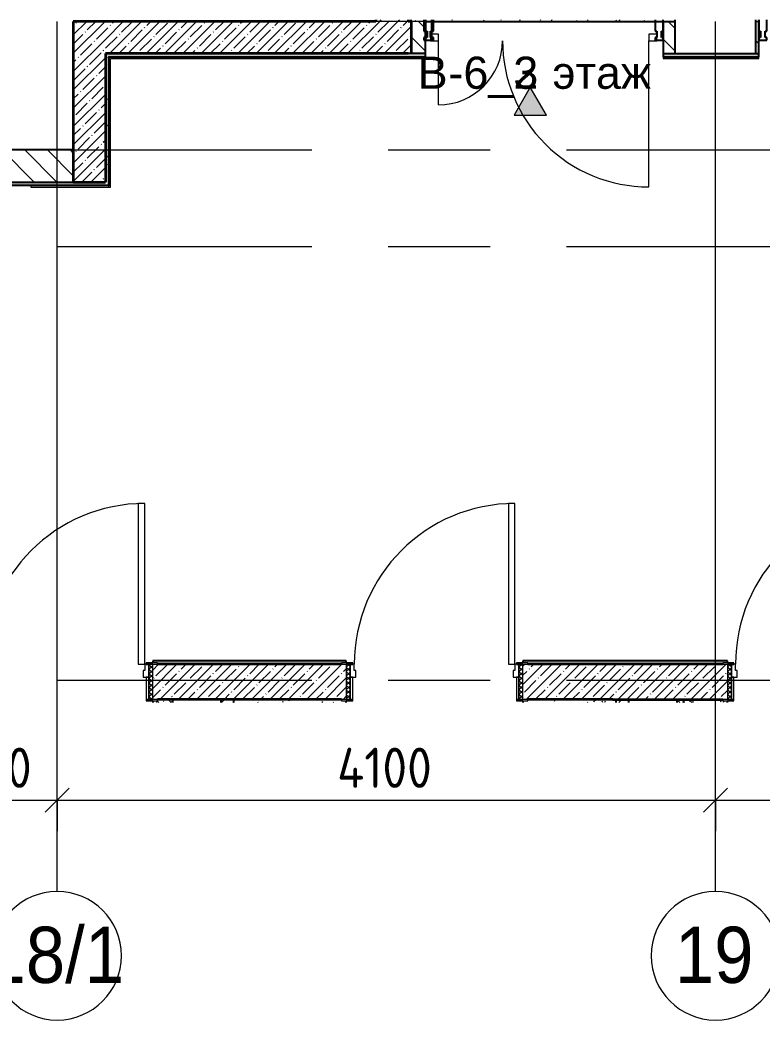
# Model space of a CAD drawing. Header units: millimetres. Extents: x 36646 to 169412, y -1987 to 12080.
# Drawn here: x 66228 to 70850, y 5686 to 11909 of the extents above; entities that cross this region are included whole.
import ezdxf

# ---------------------------------------------------------------- set-up
doc = ezdxf.new("R2010")
doc.units = ezdxf.units.MM
doc.linetypes.add('Осевая', pattern=[3175, 635, -476.25, 1587.5, -476.25])
for name, color, linetype, lineweight in [('A-ANNO-DIMS', 7, 'Continuous', 9), ('A-ANNO-DIMS-100', 7, 'Continuous', 9), ('A-DOOR', 7, 'Continuous', 9), ('A-DOOR-1', 7, 'Continuous', 13), ('A-DOOR-FRAM', 7, 'Continuous', 13), ('A-DOOR-FRAM-1', 7, 'Continuous', 9), ('A-GLAZ-CWMG', 7, 'Continuous', 9), ('A-GLAZ-CWMG-1', 7, 'Continuous', 25), ('A-WALL', 7, 'Continuous', 9), ('G-ANNO-SYMB', 7, 'Continuous', 9), ('I-WALL', 7, 'Continuous', 9), ('Оси', 7, 'Continuous', 9), ('Оси-1', 7, 'Continuous', 20), ('Оси-2', 7, 'Осевая', 9)]:
    doc.layers.add(name, color=color, linetype=linetype, lineweight=lineweight)
for name, color, linetype, lineweight, true_color in [('A-WALL-1', 7, 'Continuous', 25, 0x3c3c3c), ('A-WALL-2', 7, 'Continuous', 35, 0x3c3c3c), ('A-WALL-FNSH-1', 7, 'Continuous', 13, 0x3c3c3c)]:
    doc.layers.add(name, color=color, linetype=linetype, lineweight=lineweight, true_color=true_color)
doc.styles.add('Arial', font='arial.ttf', dxfattribs={"width": 0.9, "height": 350})
doc.styles.add('Arial_1', font='arial.ttf', dxfattribs={"height": 200})
doc.styles.add('ISOCPEUR', font='isocpeur.ttf', dxfattribs={"width": 0.9, "height": 250})
doc.dimstyles.new('ISO-2_5_0_9К_БОЛЬШОЙ', dxfattribs={"dimscale": 304.8, "dimtxt": 248.995294, "dimasz": 0.492126, "dimexe": 0.393701, "dimexo": 0.984252, "dimgap": 0, "dimtad": 1, "dimdec": 0, "dimrnd": 10, "dimzin": 0, "dimdsep": 46, "dimtxsty": 'ISOCPEUR', "dimblk1": 'OBLIQUE', "dimblk2": 'OBLIQUE', "dimsah": 1, "dimcen": 0.09, "dimdle": 0.393701, "dimazin": 0, "dimtfac": 1, "dimtdec": 4, "dimtix": 1, "dimtmove": 0, "dimatfit": 3, "dimfxl": 1, "dimtvp": 1, "dimtolj": 1, "dimtzin": 0, "dimarcsym": 2})
pattern_1 = [(45, (0, 0), (-57.02463, 57.02463), []), (45, (57.025, 0), (-57.02463, 57.02463), [100.806, -20.161, 3.353, -16.808])]
pattern_2 = [(135, (0, 0), (-70.71068, -70.71068), [])]
pattern_3 = [(45, (0, 0), (-35.35534, 35.35534), [])]
pattern_4 = [(135, (0, 0), (-75.43415, -75.43415), [106.68, -17.78, 3.556, -17.78]), (135, (0, 75.39), (-75.43415, -75.43415), []), (50, (0, 0), (127.52922, -11.15758), [13.335, -146.685]), (355, (0, 0), (-24.66966, 133.74002), [10.668, -117.348]), (100.451, (10.63, -0.93), (102.85973, 122.58178), [11.333, -124.663]), (46.184, (0, 35.56), (189.75516, -29.43036), [20.002, -220.027]), (96.636, (15.81, 33.1), (166.1822, 173.1996), [17, -186.995]), (351.184, (0, 35.56), (166.18393, 173.1976), [16.002, -176.022]), (21, (17.78, 26.67), (106.13027, -71.58603), [13.335, -146.685]), (326, (17.78, 26.67), (43.26188, 128.93175), [10.668, -117.348]), (71.451, (26.62, 20.7), (149.39198, 57.34505), [11.333, -124.663]), (37.5, (0, 0), (2.162228, 59.188357), [3.353, -112.573, 3.353, -115.773, -117.792]), (37.5, (0, 0), (2.162228, 59.188357), [-235.052, 3.353, -114.44]), (7.5, (0, 0), (46.77386, 70.12615), [3.353, -64.567, 3.353, -109.906, -44.894]), (7.5, (0, 0), (46.77386, 70.12615), [-181.178, 3.353, -41.542]), (327.5, (-39.65, 0), (94.91367, -4.010093), [3.353, -41.097, 3.353, -135.331, -184.023]), (327.5, (-39.65, 0), (94.91367, -4.010093), [-183.134, 3.353, -180.67]), (317.5, (-57.43, 0), (103.69057, 17.79882), [3.353, -54.432, 3.353, -88.748, -130.683]), (317.5, (-57.43, 0), (103.69057, 17.79882), [-149.885, 3.353, -127.33])]
pattern_5 = [(135, (1751.41, 174.685), (-14.14214, -14.14214), []), (225, (1751.41, 174.685), (14.14214, -14.14214), [])]
pattern_6 = [(45, (-371.384, 174.685), (-14.1421, 14.1421), []), (135, (-371.384, 174.685), (-14.1421, -14.1421), [])]
pattern_7 = [(0, (0, 0), (121.92, 30.48), [10.058, -81.382, 10.058, -81.382, -487.68]), (0, (0, 0), (121.92, 30.48), [-182.88, 10.058, -172.822, 10.058, -81.382, -213.36]), (0, (0, 0), (121.92, 30.48), [-457.2, 10.058, -50.902, 10.058, -142.342]), (120, (45.72, 15.24), (-87.356454, 90.345817), [10.058, -81.382, 10.058, -81.382, -487.68]), (120, (45.72, 15.24), (-87.356454, 90.345817), [-182.88, 10.058, -172.822, 10.058, -81.382, -213.36]), (120, (45.72, 15.24), (-87.356454, 90.345817), [-457.2, 10.058, -50.902, 10.058, -142.342]), (240, (60.96, 76.2), (-34.563546, -120.825817), [10.058, -81.382, 10.058, -81.382, -487.68]), (240, (60.96, 76.2), (-34.563546, -120.825817), [-182.88, 10.058, -172.822, 10.058, -81.382, -213.36]), (240, (60.96, 76.2), (-34.563546, -120.825817), [-457.2, 10.058, -50.902, 10.058, -142.342])]

# ---------------------------------------------------------------- blocks, each defined once
blk = doc.blocks.new('110_Дверь_СКБ_1Ст_Внутренняя1 - Д-4_1 1100x2100h_ОО_туалет для мальч_ и дев_-32102845-План разверток пом_ 2_30_ Этаж 2')
at = {"layer": 'A-DOOR'}
h = blk.add_hatch(dxfattribs=at)
h.set_pattern_fill('FP_5', color=256, style=0, pattern_type=2)
h.set_pattern_definition(pattern_5)
h.paths.add_polyline_path([(562.5, -110), (562.5, 110), (537.5, 110), (537.5, -110)])
at = {"layer": 'A-DOOR-FRAM-1'}
h = blk.add_hatch(dxfattribs=at)
h.set_pattern_fill('FP_6', color=256, style=0, pattern_type=2)
h.set_pattern_definition(pattern_6)
h.paths.add_polyline_path([(-512.5, -110), (-512.5, 110), (-537.5, 110), (-537.5, -110)])
at = {"layer": 'A-DOOR'}
blk.add_arc((512.5, 110), 1000, 90, 180, dxfattribs=at)
at = {"layer": 'A-DOOR-1'}
for p, q in [((512.5, 1110), (472.5, 1110)), ((472.5, 1110), (472.5, 110)), ((512.5, 110), (512.5, 1110)), ((472.5, 110), (512.5, 110))]:
    blk.add_line(p, q, dxfattribs=at)
at = {"layer": 'A-DOOR-FRAM'}
for p, q in [((-497.5, 118), (-567.5, 118)), ((-567.5, 118), (-567.5, 110)), ((-567.5, 110), (-497.5, 110)), ((-512.5, 110), (-537.5, 110)), ((-537.5, 110), (-537.5, -110)), ((-487.5, 110), (-512.5, 110)), ((-512.5, 110), (-512.5, 30)), ((-512.5, -110), (-512.5, 110)), ((-497.5, 110), (-512.5, 110)), ((-512.5, 110), (-512.5, 109)), ((-512.5, 109), (-497.5, 109)), ((-497.5, 110), (-497.5, 118)), ((-497.5, 109), (-497.5, 110)), ((-487.5, 70), (-487.5, 110)), ((-477.5, 70), (-487.5, 70)), ((-477.5, 30), (-477.5, 70)), ((512.5, 70), (502.5, 70)), ((502.5, 70), (502.5, 30)), ((512.5, 110), (512.5, 70)), ((537.5, 110), (512.5, 110)), ((592.5, 118), (522.5, 118)), ((522.5, 118), (522.5, 110)), ((537.5, 110), (522.5, 110)), ((522.5, 110), (522.5, 109)), ((522.5, 110), (592.5, 110)), ((522.5, 109), (537.5, 109)), ((537.5, 30), (537.5, 110)), ((562.5, 110), (537.5, 110)), ((537.5, 110), (537.5, -110)), ((537.5, 109), (537.5, 110)), ((562.5, -110), (562.5, 110)), ((592.5, 110), (592.5, 118)), ((-512.5, 30), (-477.5, 30)), ((-497.5, 30), (-512.5, 30)), ((-512.5, 30), (-512.5, -110)), ((-497.5, -110), (-497.5, 30)), ((502.5, 30), (537.5, 30)), ((537.5, 30), (522.5, 30)), ((522.5, 30), (522.5, -110)), ((537.5, -110), (537.5, 30)), ((-497.5, -110), (-567.5, -110)), ((-567.5, -110), (-567.5, -118)), ((-567.5, -118), (-497.5, -118)), ((-537.5, -110), (-512.5, -110)), ((-512.5, -110), (-497.5, -110)), ((-497.5, -118), (-497.5, -110)), ((522.5, -110), (537.5, -110)), ((592.5, -110), (522.5, -110)), ((522.5, -110), (522.5, -118)), ((522.5, -118), (592.5, -118)), ((537.5, -110), (562.5, -110)), ((592.5, -118), (592.5, -110))]:
    blk.add_line(p, q, dxfattribs=at)
blk = doc.blocks.new('110_Дверь_СКБ_1Ст_Внутренняя1 - Д-4 1100x2100h_су мгн-31586709-План разверток пом_ 2_30_ Этаж 2')
at = {"layer": 'A-DOOR'}
h = blk.add_hatch(dxfattribs=at)
h.set_pattern_fill('FP_5', color=256, style=0, pattern_type=2)
h.set_pattern_definition(pattern_5)
h.paths.add_polyline_path([(562.5, -110), (562.5, 110), (537.5, 110), (537.5, -110)])
at = {"layer": 'A-DOOR-FRAM-1'}
h = blk.add_hatch(dxfattribs=at)
h.set_pattern_fill('FP_6', color=256, style=0, pattern_type=2)
h.set_pattern_definition(pattern_6)
h.paths.add_polyline_path([(-512.5, -110), (-512.5, 110), (-537.5, 110), (-537.5, -110)])
at = {"layer": 'A-DOOR'}
blk.add_arc((512.5, 110), 1000, 90, 180, dxfattribs=at)
at = {"layer": 'A-DOOR-1'}
for p, q in [((512.5, 1110), (472.5, 1110)), ((472.5, 1110), (472.5, 110)), ((512.5, 110), (512.5, 1110)), ((472.5, 110), (512.5, 110))]:
    blk.add_line(p, q, dxfattribs=at)
at = {"layer": 'A-DOOR-FRAM'}
for p, q in [((-497.5, 118), (-567.5, 118)), ((-567.5, 118), (-567.5, 110)), ((-567.5, 110), (-497.5, 110)), ((-512.5, 110), (-537.5, 110)), ((-537.5, 110), (-537.5, -110)), ((-487.5, 110), (-512.5, 110)), ((-512.5, 110), (-512.5, 30)), ((-512.5, -110), (-512.5, 110)), ((-497.5, 110), (-512.5, 110)), ((-512.5, 110), (-512.5, 109)), ((-512.5, 109), (-497.5, 109)), ((-497.5, 110), (-497.5, 118)), ((-497.5, 109), (-497.5, 110)), ((-487.5, 70), (-487.5, 110)), ((-477.5, 70), (-487.5, 70)), ((-477.5, 30), (-477.5, 70)), ((512.5, 70), (502.5, 70)), ((502.5, 70), (502.5, 30)), ((512.5, 110), (512.5, 70)), ((537.5, 110), (512.5, 110)), ((592.5, 118), (522.5, 118)), ((522.5, 118), (522.5, 110)), ((537.5, 110), (522.5, 110)), ((522.5, 110), (522.5, 109)), ((522.5, 110), (592.5, 110)), ((522.5, 109), (537.5, 109)), ((537.5, 30), (537.5, 110)), ((562.5, 110), (537.5, 110)), ((537.5, 110), (537.5, -110)), ((537.5, 109), (537.5, 110)), ((562.5, -110), (562.5, 110)), ((592.5, 110), (592.5, 118)), ((-512.5, 30), (-477.5, 30)), ((-497.5, 30), (-512.5, 30)), ((-512.5, 30), (-512.5, -110)), ((-497.5, -110), (-497.5, 30)), ((502.5, 30), (537.5, 30)), ((537.5, 30), (522.5, 30)), ((522.5, 30), (522.5, -110)), ((537.5, -110), (537.5, 30)), ((-497.5, -110), (-567.5, -110)), ((-567.5, -110), (-567.5, -118)), ((-567.5, -118), (-497.5, -118)), ((-537.5, -110), (-512.5, -110)), ((-512.5, -110), (-497.5, -110)), ((-497.5, -118), (-497.5, -110)), ((522.5, -110), (537.5, -110)), ((592.5, -110), (522.5, -110)), ((522.5, -110), (522.5, -118)), ((522.5, -118), (592.5, -118)), ((537.5, -110), (562.5, -110)), ((592.5, -118), (592.5, -110))]:
    blk.add_line(p, q, dxfattribs=at)
blk = doc.blocks.new('Прямоугольный импост - Импост структурный с накладкой - 160мм Темный-33326475-План разверток пом_ 2_30_ Этаж 2')
at = {"layer": 'A-GLAZ-CWMG-1'}
for p, q in [((-50, 40), (-50, 108.8)), ((0, 108.8), (0, 40)), ((-40, 40), (-50, 40)), ((-50, -17), (-50, 0)), ((-50, 0), (-40, 0)), ((-40, 0), (-40, 40)), ((-10, 40), (-10, 0)), ((0, 40), (-10, 40)), ((-10, 0), (0, 0)), ((0, 0), (0, -17)), ((0, -17), (-50, -17))]:
    blk.add_line(p, q, dxfattribs=at)
blk = doc.blocks.new('Дверь_Витражная_остекление_ - ВВ-6 остекление-32274838-План разверток пом_ 2_30_ Этаж 2')
at = {"layer": 'A-DOOR'}
for p, q in [((-655, 930), (-655, 20)), ((655, 420), (655, 20))]:
    blk.add_line(p, q, dxfattribs=at)
for centre, radius, start, end in [((-655, 20), 910, 360, 90), ((655, 20), 400, 90, 180)]:
    blk.add_arc(centre, radius, start, end, dxfattribs=at)
at = {"layer": 'A-DOOR-1'}
for p, q in [((-655, 20), (-705, 20)), ((-705, 20), (-705, -20)), ((-655, -20), (-655, 20)), ((705, 20), (655, 20)), ((655, 20), (655, -20)), ((705, -20), (705, 20)), ((-705, -20), (-655, -20)), ((655, -20), (705, -20))]:
    blk.add_line(p, q, dxfattribs=at)
blk = doc.blocks.new('Прямоугольный импост - Импост структурный с накладкой - 160мм Темный-33326241-План разверток пом_ 2_30_ Этаж 2')
at = {"layer": 'A-GLAZ-CWMG-1'}
for p, q in [((-25, 40), (-25, 108.8)), ((25, 108.8), (25, 40)), ((-15, 40), (-25, 40)), ((-25, -17), (-25, 0)), ((-25, 0), (-15, 0)), ((-15, 0), (-15, 40)), ((15, 40), (15, 0)), ((25, 40), (15, 40)), ((15, 0), (25, 0)), ((25, 0), (25, -17)), ((25, -17), (-25, -17))]:
    blk.add_line(p, q, dxfattribs=at)
blk = doc.blocks.new('Прямоугольный импост - Импост структурный с накладкой - 160мм Темный-33326242-План разверток пом_ 2_30_ Этаж 2')
at = {"layer": 'A-GLAZ-CWMG-1'}
for p, q in [((-50, 108.8), (-50, 40)), ((0, 40), (0, 108.8)), ((-50, 40), (-40, 40)), ((-40, 0), (-50, 0)), ((-50, 0), (-50, -17)), ((-40, 40), (-40, 0)), ((-10, 0), (-10, 40)), ((-10, 40), (0, 40)), ((0, 0), (-10, 0)), ((0, -17), (0, 0)), ((-50, -17), (0, -17))]:
    blk.add_line(p, q, dxfattribs=at)
blk = doc.blocks.new('Прямоугольный импост - Импост структурный с накладкой - 160мм Темный-33326237-План разверток пом_ 2_30_ Этаж 2')
at = {"layer": 'A-GLAZ-CWMG-1'}
for p, q in [((-50, 40), (-50, 108.8)), ((0, 108.8), (0, 40)), ((-40, 40), (-50, 40)), ((-50, -17), (-50, 0)), ((-50, 0), (-40, 0)), ((-40, 0), (-40, 40)), ((-10, 40), (-10, 0)), ((0, 40), (-10, 40)), ((-10, 0), (0, 0)), ((0, 0), (0, -17)), ((0, -17), (-50, -17))]:
    blk.add_line(p, q, dxfattribs=at)
blk = doc.blocks.new('Ось сетки - D8-29747960-План разверток пом_ 2_30_ Этаж 2')
at = {"layer": 'Оси-1'}
for start, end in [(360, 180), (180, 360)]:
    blk.add_arc((0, 0), 4, start, end, dxfattribs=at)
blk = doc.blocks.new('DIMBLOCK13-План разверток пом_ 2_30_ Этаж 2')
at = {"layer": 'A-ANNO-DIMS-100'}
for p, q in [((65660, 6859.8), (65660, 7173.8)), ((66460, 6859.8), (66460, 7173.8)), ((65660, 7053.8), (66460, 7053.8)), ((65660, 7053.8), (65660, 6859.8)), ((66460, 7053.8), (66460, 6859.8))]:
    blk.add_line(p, q, dxfattribs=at)
at = {"layer": 'A-ANNO-DIMS-100', "lineweight": 20}
for p, q in [((65660, 7053.8), (65735, 7128.8)), ((66460, 7053.8), (66535, 7128.8)), ((65660, 7053.8), (65585, 6978.8)), ((66460, 7053.8), (66385, 6978.8))]:
    blk.add_line(p, q, dxfattribs=at)
at = {"layer": 'A-ANNO-DIMS-100', "color": 0, "insert": (65823, 7380.4), "char_height": 250, "width": 568.858, "attachment_point": 1, "line_spacing_factor": 1.149209, "style": 'ISOCPEUR'}
blk.add_mtext('800', dxfattribs=at)
blk = doc.blocks.new('_Oblique')
at = {"color": 0, "linetype": 'ByBlock', "lineweight": -2}
blk.add_line((-0.5, -0.5), (0.5, 0.5), dxfattribs=at)
blk = doc.blocks.new('DIMBLOCK14-План разверток пом_ 2_30_ Этаж 2')
at = {"layer": 'A-ANNO-DIMS-100'}
for p, q in [((66460, 6859.8), (66460, 7173.8)), ((70560, 6859.8), (70560, 7173.8)), ((66460, 7053.8), (70560, 7053.8)), ((66460, 7053.8), (66460, 6859.8)), ((70560, 7053.8), (70560, 6859.8))]:
    blk.add_line(p, q, dxfattribs=at)
at = {"layer": 'A-ANNO-DIMS-100', "lineweight": 20}
for p, q in [((66460, 7053.8), (66535, 7128.8)), ((70560, 7053.8), (70635, 7128.8)), ((66460, 7053.8), (66385, 6978.8)), ((70560, 7053.8), (70485, 6978.8))]:
    blk.add_line(p, q, dxfattribs=at)
at = {"layer": 'A-ANNO-DIMS-100', "color": 0, "insert": (68203.5, 7380.4), "char_height": 250, "width": 735.494, "attachment_point": 1, "line_spacing_factor": 1.149209, "style": 'ISOCPEUR'}
blk.add_mtext('4100', dxfattribs=at)
blk = doc.blocks.new('DIMBLOCK15-План разверток пом_ 2_30_ Этаж 2')
at = {"layer": 'A-ANNO-DIMS-100'}
for p, q in [((70560, 6859.8), (70560, 7173.8)), ((71960, 6859.8), (71960, 7173.8)), ((70560, 7053.8), (71960, 7053.8)), ((70560, 7053.8), (70560, 6859.8)), ((71960, 7053.8), (71960, 6859.8))]:
    blk.add_line(p, q, dxfattribs=at)
at = {"layer": 'A-ANNO-DIMS-100', "lineweight": 20}
for p, q in [((70560, 7053.8), (70635, 7128.8)), ((71960, 7053.8), (72035, 7128.8)), ((70560, 7053.8), (70485, 6978.8)), ((71960, 7053.8), (71885, 6978.8))]:
    blk.add_line(p, q, dxfattribs=at)
at = {"layer": 'A-ANNO-DIMS-100', "color": 0, "insert": (70953.5, 7380.4), "char_height": 250, "width": 735.494, "attachment_point": 1, "line_spacing_factor": 1.149209, "style": 'ISOCPEUR'}
blk.add_mtext('1400', dxfattribs=at)
blk = doc.blocks.new('Фасад - Марка фасада_Указатель-25386507-План разверток пом_ 2_30_ Этаж 2')
at = {"layer": 'G-ANNO-SYMB'}
blk.add_hatch(color=256, dxfattribs=at).paths.add_polyline_path([(-1, 0), (0, 1.732), (1, 0), (0, 0)])
for p, q in [((0, 1.732), (-1, 0)), ((1, 0), (0, 1.732)), ((-1, 0), (0, 0)), ((0, 0), (1, 0))]:
    blk.add_line(p, q, dxfattribs=at)

msp = doc.modelspace()

# ---------------------------------------------------------------- hatches: boundary and pattern name
at = {"layer": 'I-WALL'}
h = msp.add_hatch(dxfattribs=at)
h.set_pattern_fill('FP_3', color=256, style=0, pattern_type=2)
h.set_pattern_definition(pattern_1)
h.paths.add_polyline_path([(66760, 10900), (66760, 11899.9998), (66560, 11899.9998), (66560, 10900)])
h = msp.add_hatch(dxfattribs=at)
h.set_pattern_fill('FP_3', color=256, style=0, pattern_type=2)
h.set_pattern_definition(pattern_1)
h.paths.add_polyline_path([(68665, 11699.9998), (68665, 11899.9998), (66760, 11899.9998), (66760, 11699.9998), (68645, 11699.9998)])
h = msp.add_hatch(dxfattribs=at)
h.set_pattern_fill('FP_3', color=256, style=0, pattern_type=2)
h.set_pattern_definition(pattern_1)
h.paths.add_polyline_path([(68645, 11899.9998), (68645, 11908.7619), (68445, 11908.7619), (68445, 11899.9998)])
h = msp.add_hatch(dxfattribs=at)
h.set_pattern_fill('FP_11', color=256, style=0, pattern_type=2)
h.set_pattern_definition(pattern_7)
h.paths.add_polyline_path([(68645, 11899.9998), (68665, 11899.9998), (68665, 11908.7619), (68645, 11908.7619)])
h = msp.add_hatch(dxfattribs=at)
h.set_pattern_fill('FP_11', color=256, style=0, pattern_type=2)
h.set_pattern_definition(pattern_7)
h.paths.add_polyline_path([(70310, 11899.9998), (70310, 11908.7619), (68645, 11908.7619), (68645, 11899.9998), (69915.8562, 11899.9998)])
h = msp.add_hatch(dxfattribs=at)
h.set_pattern_fill('FP_2', color=256, style=0, pattern_type=2)
h.set_pattern_definition(pattern_2)
h.paths.add_polyline_path([(73740, 11699.9998), (75480, 11699.9998), (75480, 11899.9998), (73520, 11899.9998), (73520, 11699.9998), (73540, 11699.9998)])
h.paths.add_polyline_path([(70830, 11699.9998), (70830, 11899.9998), (70810, 11899.9998), (70810, 11699.9998)])
h.paths.add_polyline_path([(68752.6267, 11699.9998), (68754, 11699.9998), (68754, 11899.9998), (68665, 11899.9998), (68665, 11699.9998)])
h.paths.add_polyline_path([(70234, 11699.9998), (70310, 11699.9998), (70310, 11899.9998), (70234, 11899.9998)])
h = msp.add_hatch(dxfattribs=at)
h.set_pattern_fill('FP_11', color=256, style=0, pattern_type=2)
h.set_pattern_definition(pattern_7)
h.paths.add_polyline_path([(70830, 11899.9998), (70830, 11908.7619), (70810, 11908.7619), (70810, 11899.9998)])
h = msp.add_hatch(dxfattribs=at)
h.set_pattern_fill('FP_11', color=256, style=0, pattern_type=2)
h.set_pattern_definition(pattern_7)
h.paths.add_polyline_path([(70830, 11679.9998), (70830, 11699.9998), (70234, 11699.9998), (70234, 11679.9998)])
h.paths.add_polyline_path([(66780, 11679.9998), (68754, 11679.9998), (68754, 11699.9998), (66760, 11699.9998), (66760, 11679.9998)])
h = msp.add_hatch(dxfattribs=at)
h.set_pattern_fill('FP_11', color=256, style=0, pattern_type=2)
h.set_pattern_definition(pattern_7)
h.paths.add_polyline_path([(66760, 10880), (66780, 10880), (66780, 11679.9998), (66760, 11679.9998), (66760, 10900)])
h = msp.add_hatch(dxfattribs=at)
h.set_pattern_fill('FP_2', color=256, style=0, pattern_type=2)
h.set_pattern_definition(pattern_2)
h.paths.add_polyline_path([(66426.1676, 10900), (66560, 10900), (66560, 11100), (62160, 11100), (62160, 10900), (64099.7086, 10900)])
h = msp.add_hatch(dxfattribs=at)
h.set_pattern_fill('FP_11', color=256, style=0, pattern_type=2)
h.set_pattern_definition(pattern_7)
h.paths.add_polyline_path([(66760, 10880), (66760, 10900), (61940, 10900), (61940, 10880), (66426.1676, 10880)])
h = msp.add_hatch(dxfattribs=at)
h.set_pattern_fill('FP_11', color=256, style=0, pattern_type=2)
h.set_pattern_definition(pattern_7)
h.paths.add_polyline_path([(73760, 7900), (74750, 7900), (74750, 7920), (73705, 7920), (73705, 7908), (73760, 7908), (73760, 7901.0742)])
h.paths.add_polyline_path([(71765, 7900), (72250, 7900), (72250, 7908), (72305, 7908), (72305, 7920), (71735, 7920), (71735, 7908), (71765, 7908), (71765, 7901.7391)])
h.paths.add_polyline_path([(70605, 7900), (70605, 7908), (70635, 7908), (70635, 7920), (69360.4805, 7920), (69360.4805, 7908), (69390.4805, 7908), (69390.4805, 7900)])
h.paths.add_polyline_path([(68230.4805, 7900), (68230.4805, 7908), (68260.4805, 7908), (68260.4805, 7920), (67055, 7920), (67055, 7908), (67085, 7908), (67085, 7900)])
h.paths.add_polyline_path([(65925, 7900), (65925, 7908), (65955, 7908), (65955, 7920), (59931, 7920), (59931, 7900), (64110, 7900)])
h.paths.add_polyline_path([(57120.3315, 7900), (57431, 7900), (57431, 7920), (50930, 7920), (50930, 7900), (55110, 7900)])
h.paths.add_polyline_path([(48430, 7900), (48430, 7920), (42060.9999, 7920), (42060.9999, 7900), (47814.4954, 7900)])
h.paths.add_polyline_path([(39560.9999, 7900), (39560.9999, 7920), (38739.9999, 7920), (38739.9999, 7900), (39090.2741, 7900)])
h = msp.add_hatch(dxfattribs=at)
h.set_pattern_fill('FP_3', color=256, style=0, pattern_type=2)
h.set_pattern_definition(pattern_1)
h.paths.add_polyline_path([(71765, 7680), (71860, 7680), (71860, 7900), (71735, 7900), (71735, 7680)])
h.paths.add_polyline_path([(69940, 7680), (70635, 7680), (70635, 7900), (69360.4805, 7900), (69360.4805, 7680), (69920, 7680)])
h.paths.add_polyline_path([(68260.4805, 7680), (68260.4805, 7900), (67055, 7900), (67055, 7680), (68230.4805, 7680)])
h.paths.add_polyline_path([(65955, 7680), (65955, 7900), (65910, 7900), (65910, 7680), (65925, 7680)])
h = msp.add_hatch(dxfattribs=at)
h.set_pattern_fill('FP_11', color=256, style=0, pattern_type=2)
h.set_pattern_definition(pattern_7)
h.paths.add_polyline_path([(65925, 7661.5843), (65955, 7661.5843), (65955, 7672), (65925, 7672), (65925, 7680), (65910, 7680), (65910, 7661.5843)])
h.paths.add_polyline_path([(67059.6039, 7661.5843), (67080, 7661.5843), (67080, 7672), (67055, 7672), (67055, 7661.5843)])
h = msp.add_hatch(dxfattribs=at)
h.set_pattern_fill('FP_4', color=256, style=0, pattern_type=2)
h.set_pattern_definition(pattern_4)
h.paths.add_polyline_path([(67180, 7661.5843), (67180, 7680), (67085, 7680), (67085, 7672), (67080, 7672), (67080, 7661.5843), (67087.9216, 7661.5843)])
h = msp.add_hatch(dxfattribs=at)
h.set_pattern_fill('FP_1', color=256, style=0, pattern_type=2)
h.set_pattern_definition(pattern_3)
h.paths.add_polyline_path([(67560, 7661.5843), (67560, 7680), (67480, 7680), (67480, 7661.5843)])
h = msp.add_hatch(dxfattribs=at)
h.set_pattern_fill('FP_11', color=256, style=0, pattern_type=2)
h.set_pattern_definition(pattern_7)
h.paths.add_polyline_path([(67580, 7661.5843), (67580, 7680), (67560, 7680), (67560.1629, 7661.5843), (67578.4157, 7661.5843)])
h = msp.add_hatch(dxfattribs=at)
h.set_pattern_fill('FP_11', color=256, style=0, pattern_type=2)
h.set_pattern_definition(pattern_7)
h.paths.add_polyline_path([(69920, 7661.5843), (69920, 7680), (69390.4805, 7678.9062), (69390.4805, 7672), (69360.4805, 7672), (69360.4805, 7661.5843), (69909.8714, 7661.5843)])
h.paths.add_polyline_path([(67644.0338, 7661.5843), (68260.4805, 7661.5843), (68260.4805, 7672), (68230.4805, 7672), (68230.4805, 7680), (67580, 7680), (67580, 7661.5843), (67590.1286, 7661.5843)])
h = msp.add_hatch(dxfattribs=at)
h.set_pattern_fill('FP_11', color=256, style=0, pattern_type=2)
h.set_pattern_definition(pattern_7)
h.paths.add_polyline_path([(69921.5843, 7661.5843), (69940, 7661.5843), (69940, 7680), (69920, 7680), (69920, 7661.5843)])
h = msp.add_hatch(dxfattribs=at)
h.set_pattern_fill('FP_1', color=256, style=0, pattern_type=2)
h.set_pattern_definition(pattern_3)
h.paths.add_polyline_path([(70020, 7661.5843), (70020, 7680), (69940, 7680), (69940, 7661.5843)])
h = msp.add_hatch(dxfattribs=at)
h.set_pattern_fill('FP_4', color=256, style=0, pattern_type=2)
h.set_pattern_definition(pattern_4)
h.paths.add_polyline_path([(70420, 7661.5843), (70420, 7680), (70320, 7680), (70320, 7661.5843), (70412.0784, 7661.5843)])
h = msp.add_hatch(dxfattribs=at)
h.set_pattern_fill('FP_11', color=256, style=0, pattern_type=2)
h.set_pattern_definition(pattern_7)
h.paths.add_polyline_path([(71860, 7661.5843), (71860, 7680), (71765, 7680), (71765, 7672), (71735, 7672), (71735, 7661.5843), (71858.4157, 7661.5843)])
h.paths.add_polyline_path([(70455.4472, 7661.5843), (70635, 7661.5843), (70635, 7672), (70605, 7672), (70605, 7680), (70420, 7680), (70420, 7661.5843), (70438.4157, 7661.5843)])

# ---------------------------------------------------------------- linework, layer by layer
at = {"layer": 'A-WALL'}
for p, q in [((68645, 11899.9998), (68445, 11899.9998)), ((68754, 11899.9998), (68665, 11899.9998)), ((70810, 11899.9998), (70830, 11899.9998)), ((66296, 10879), (66296, 10879.5)), ((66780, 10868.5), (66791, 10868.5)), ((66791, 10868.5), (66791, 10879.5)), ((67080, 7661.5843), (67080, 7672)), ((70420, 7680), (70420, 7661.5843))]:
    msp.add_line(p, q, dxfattribs=at)
at = {"layer": 'A-WALL-1'}
for p, q in [((68665, 11899.9998), (68665, 11908.7619)), ((68754, 11679.9998), (68754, 11899.9998)), ((68754, 11899.9998), (70310, 11899.9998)), ((70234, 11899.9998), (70234, 11679.9998)), ((70310, 11699.9998), (70310, 11908.7619)), ((70810, 11908.7619), (70810, 11699.9998)), ((70830, 11679.9998), (70830, 11908.7619)), ((68754, 11699.9998), (68645, 11699.9998)), ((70234, 11699.9998), (70830, 11699.9998)), ((66780, 11679.9998), (68754, 11679.9998)), ((66780, 11679.9998), (66780, 10880)), ((70234, 11679.9998), (70830, 11679.9998)), ((66560, 11100), (64460, 11100)), ((62160, 10900), (66560, 10900)), ((61940, 10880), (66780, 10880)), ((68260.4805, 7920), (67055, 7920)), ((67055, 7920), (67055, 7908)), ((68260.4805, 7908), (68260.4805, 7920)), ((70635, 7920), (69360.4805, 7920)), ((69360.4805, 7920), (69360.4805, 7908)), ((70635, 7908), (70635, 7920)), ((67055, 7672), (67055, 7661.5843)), ((67180, 7661.5843), (67180, 7680)), ((67480, 7680), (67480, 7661.5843)), ((67560, 7661.5843), (67560, 7680)), ((68260.4805, 7661.5843), (68260.4805, 7672)), ((69360.4805, 7672), (69360.4805, 7661.5843)), ((69940, 7680), (69940, 7661.5843)), ((70020, 7661.5843), (70020, 7680)), ((70320, 7680), (70320, 7661.5843)), ((70635, 7661.5843), (70635, 7672))]:
    msp.add_line(p, q, dxfattribs=at)
at = {"layer": 'A-WALL-2'}
for p, q in [((66560, 11899.9998), (66560, 10900)), ((68445, 11899.9998), (66560, 11899.9998)), ((68445, 11908.7619), (68445, 11899.9998)), ((68645, 11908.7619), (68645, 11899.9998)), ((68665, 11899.9998), (68645, 11899.9998)), ((68665, 11899.9998), (68665, 11699.9998)), ((68645, 11699.9998), (66760, 11699.9998)), ((66760, 11699.9998), (66760, 10900)), ((66560, 10900), (66760, 10900)), ((68230.4805, 7900), (67085, 7900)), ((70605, 7900), (69390.4805, 7900)), ((68230.4805, 7680), (67085, 7680)), ((69920, 7680), (69390.4805, 7680)), ((69920, 7680), (70605, 7680))]:
    msp.add_line(p, q, dxfattribs=at)
at = {"layer": 'A-WALL-FNSH-1'}
for p, q in [((66791, 11668.9998), (68754, 11668.9998)), ((66791, 10879.5), (66791, 11668.9998)), ((68754, 11668.9998), (68754, 11679.9998)), ((70234, 11679.9998), (70234, 11668.9998)), ((70234, 11668.9998), (70830, 11668.9998)), ((70830, 11668.9998), (70830, 11679.9998)), ((61939, 10879), (66296, 10879)), ((66296, 10879.5), (66296, 10880)), ((66791, 10879.5), (66296, 10879.5)), ((66296, 10879), (66296, 10868.5)), ((66296, 10868.5), (66780, 10868.5)), ((66780, 10880), (66780, 10868.5)), ((68260.4805, 7921), (67055, 7921)), ((67055, 7921), (67055, 7920)), ((68260.4805, 7920), (68260.4805, 7921)), ((70635, 7921), (69360.4805, 7921)), ((69360.4805, 7921), (69360.4805, 7920)), ((70635, 7920), (70635, 7921))]:
    msp.add_line(p, q, dxfattribs=at)
at = {"layer": 'Оси'}
for p, q in [((66460, 9399.9998), (66460, 11899.9998)), ((70560, 9399.9998), (70560, 11899.9998)), ((66460, 6485.6965), (66460, 8985.6965)), ((70560, 6485.6965), (70560, 8985.6965))]:
    msp.add_line(p, q, dxfattribs=at)
at = {"layer": 'Оси-2'}
for p, q in [((39946.1423, 11100), (73221, 11100)), ((39946.1423, 10500), (73221, 10500)), ((66460, 8985.6965), (66460, 9399.9998)), ((70560, 8985.6965), (70560, 9399.9998)), ((39946.1423, 7800), (73221, 7800))]:
    msp.add_line(p, q, dxfattribs=at)

# ---------------------------------------------------------------- block references
at = {"layer": 'A-DOOR', "rotation": 180}
msp.add_blockref('Дверь_Витражная_остекление_ - ВВ-6 остекление-32274838-План разверток пом_ 2_30_ Этаж 2', (69489, 11799.9998), dxfattribs=at)
at = {"layer": 'A-DOOR'}
for name, p in [('110_Дверь_СКБ_1Ст_Внутренняя1 - Д-4_1 1100x2100h_ОО_туалет для мальч_ и дев_-32102845-План разверток пом_ 2_30_ Этаж 2', (66492.5, 7790)), ('110_Дверь_СКБ_1Ст_Внутренняя1 - Д-4 1100x2100h_су мгн-31586709-План разверток пом_ 2_30_ Этаж 2', (68797.9805, 7790)), ('110_Дверь_СКБ_1Ст_Внутренняя1 - Д-4_1 1100x2100h_ОО_туалет для мальч_ и дев_-32102845-План разверток пом_ 2_30_ Этаж 2', (71172.5, 7790))]:
    msp.add_blockref(name, p, dxfattribs=at)
at = {"layer": 'A-GLAZ-CWMG', "extrusion": (0, 0, -1)}
for name, p in [('Прямоугольный импост - Импост структурный с накладкой - 160мм Темный-33326241-План разверток пом_ 2_30_ Этаж 2', (-68769, 11799.9998)), ('Прямоугольный импост - Импост структурный с накладкой - 160мм Темный-33326475-План разверток пом_ 2_30_ Этаж 2', (-68754, 11799.9998)), ('Прямоугольный импост - Импост структурный с накладкой - 160мм Темный-33326237-План разверток пом_ 2_30_ Этаж 2', (-70830, 11799.9998))]:
    msp.add_blockref(name, p, dxfattribs=at)
at = {"layer": 'A-GLAZ-CWMG'}
msp.add_blockref('Прямоугольный импост - Импост структурный с накладкой - 160мм Темный-33326242-План разверток пом_ 2_30_ Этаж 2', (70234, 11799.9998), dxfattribs=at)
at = {"layer": 'G-ANNO-SYMB', "xscale": 99.99999999999993, "yscale": 99.99999999999993, "zscale": 99.99999999999993}
msp.add_blockref('Фасад - Марка фасада_Указатель-25386507-План разверток пом_ 2_30_ Этаж 2', (69406.5423, 11316.7716), dxfattribs=at)
msp.add_blockref('Фасад - Марка фасада_Указатель-25386507-План разверток пом_ 2_30_ Этаж 2', (69406.5423, 11316.7716), dxfattribs=at)
at = {"layer": 'Оси-1', "xscale": 99.99999999999993, "yscale": 99.99999999999993, "zscale": 99.99999999999993}
for p in [(66460, 6085.6965), (70560, 6085.6965)]:
    msp.add_blockref('Ось сетки - D8-29747960-План разверток пом_ 2_30_ Этаж 2', p, dxfattribs=at)

# ---------------------------------------------------------------- texts
at = {"layer": 'G-ANNO-SYMB', "char_height": 200, "attachment_point": 1, "style": 'Arial_1'}
for s, insert, width in [('\\fArial|b0|i0|c204|p34|;В', (68705.2533, 11680.5964), 232.489375), ('\\fArial|b0|i0|c204|p34|;В', (68705.2533, 11680.5964), 232.489375), ('-6_2 ', (68897.0762, 11680.5964), 785.65375), ('-6_3 ', (68897.0762, 11680.5964), 785.65375), ('этаж', (69545.3054, 11680.5964), 761.603125), ('этаж', (69545.3054, 11680.5964), 761.603125)]:
    msp.add_mtext(s, dxfattribs=dict(at, insert=insert, width=width))
at = {"layer": 'Оси', "char_height": 350, "attachment_point": 1, "style": 'Arial'}
for s, insert, width in [('18/1', (66019.734, 6266.3431), 1060.632562), ('19', (70307.384, 6266.3431), 606.07575)]:
    msp.add_mtext(s, dxfattribs=dict(at, insert=insert, width=width))

# ---------------------------------------------------------------- dimensions: what is measured, and where the dimension line sits
at = {"layer": 'A-ANNO-DIMS'}
for base, p1, p2, override, picture, middle in [((66460, 7053.756), (65660, 7159.822), (66460, 7159.822), {"dimpost": '<>', "dimfxl": 800}, 'DIMBLOCK13-План разверток пом_ 2_30_ Этаж 2', (66060, 7178.756)), ((70560, 7053.756), (66460, 7159.822), (70560, 7159.822), {"dimpost": '<>', "dimfxl": 4100}, 'DIMBLOCK14-План разверток пом_ 2_30_ Этаж 2', (68510, 7178.756)), ((71960, 7053.756), (70560, 7159.822), (71960, 7159.822), {"dimpost": '<>', "dimfxl": 1400}, 'DIMBLOCK15-План разверток пом_ 2_30_ Этаж 2', (71260, 7178.756))]:
    dim = msp.add_linear_dim(base=base, p1=p1, p2=p2, dimstyle='ISO-2_5_0_9К_БОЛЬШОЙ', override=override, dxfattribs=at)
    dim.commit()
    dim.dimension.update_dxf_attribs({"geometry": picture, "text_midpoint": middle})

doc.saveas('drawing.dxf')
